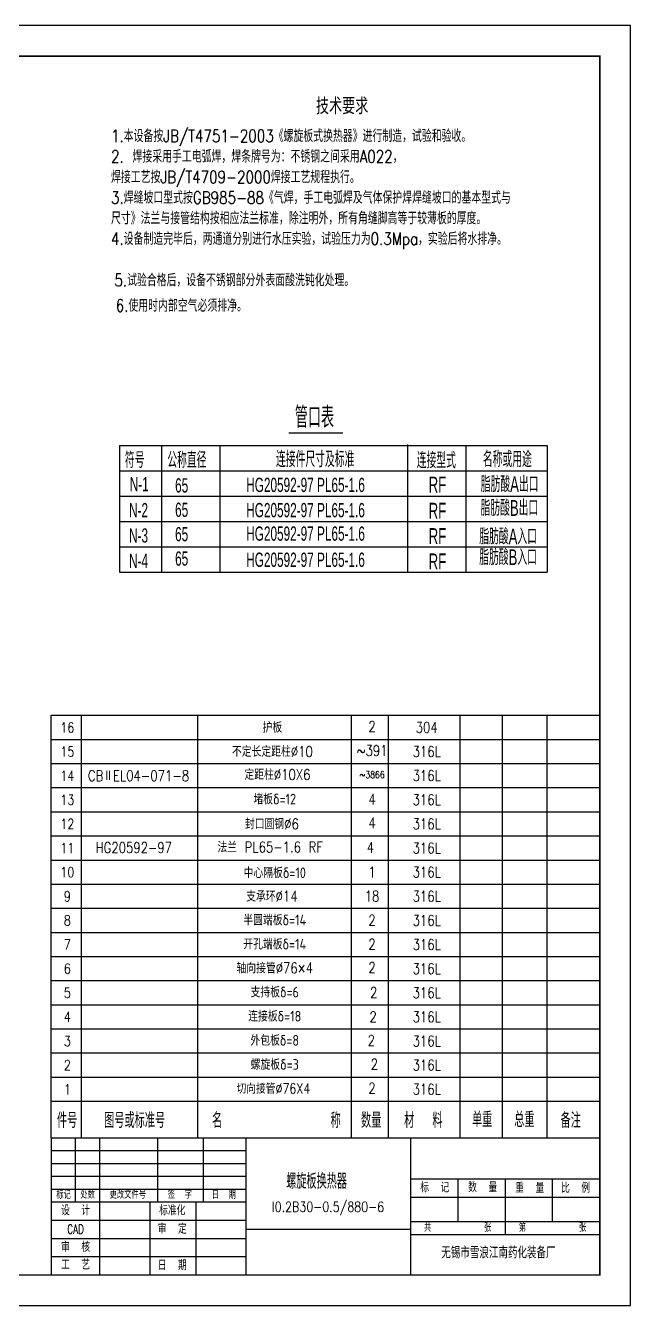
# Model space of a CAD drawing. Extents: x -7976 to 5804, y -7723 to 1555.
# Drawn here: x -4020 to -2036, y -2645 to 1555 of the extents above; entities that cross this region are included whole.
import ezdxf
from ezdxf.enums import TextEntityAlignment as Align

# ---------------------------------------------------------------- set-up
doc = ezdxf.new("R2010")
doc.units = 0
doc.layers.get('0').update_dxf_attribs({"linetype": 'CONTINUOUS'})
for name, color, linetype in [('1轮廓实线层', 7, 'CONTINUOUS'), ('2细线层', 3, 'CONTINUOUS'), ('6文字层', 3, 'CONTINUOUS'), ('A', 2, 'CONTINUOUS'), ('B', 7, 'CONTINUOUS'), ('LAYER2', 3, 'CONTINUOUS'), ('LAYER5', 2, 'CONTINUOUS')]:
    doc.layers.add(name, color=color, linetype=linetype)
doc.styles.add('HZ', font='theitc.shx', dxfattribs={"width": 0.7, "bigfont": 'hztxt.shx'})
doc.styles.add('PC_TEXTSTYLE', font='txt.shx', dxfattribs={"width": 0.8, "bigfont": 'hzfs.shx'})
doc.styles.get("Standard").update_dxf_attribs({"font": 'isocp.shx', "width": 0.707, "bigfont": 'hztxt.shx'})

msp = doc.modelspace()

# ---------------------------------------------------------------- linework, layer by layer
for p, q in [((-3935.6, -2095.5), (-2135.6, -2095.5)), ((-3935.6, -2095.5), (-3935.6, -2545.5)), ((-3295.6, -2545.5), (-3295.6, -2095.5)), ((-2755.6, -2545.5), (-2755.6, -2095.5)), ((-2755.6, -2230.5), (-2135.6, -2230.5)), ((-3935.6, -2305.5), (-3295.6, -2305.5)), ((-2755.6, -2370.5), (-2135.6, -2370.5)), ((-3295.6, -2395.5), (-2755.6, -2395.5)), ((-2755.6, -2412.5), (-2135.6, -2412.5))]:
    msp.add_line(p, q)
at = {"const_width": 5}
msp.add_lwpolyline([(-7725.6, -2545.5), (-2135.6, -2545.5), (-2135.6, 1454.5), (-7725.6, 1454.5)], close=True, dxfattribs=at)
at = {"layer": '1轮廓实线层'}
for p, q in [((-3935.6, -2095.5), (-3935.6, -708.8)), ((-3935.6, -708.8), (-2135.6, -708.8))]:
    msp.add_line(p, q, dxfattribs=at)
at = {"layer": '2细线层'}
for p, q in [((-3836.6, -2095.5), (-3836.6, -708.8)), ((-3454.8, -2095.5), (-3454.8, -708.8)), ((-2950, -2095.5), (-2950, -708.8)), ((-2828.8, -2095.5), (-2828.8, -708.8)), ((-2594.2, -2095.5), (-2594.2, -708.8)), ((-2455.2, -2095.5), (-2455.2, -708.8)), ((-2308.8, -2095.5), (-2308.8, -708.8)), ((-3935.6, -788), (-2135.6, -788)), ((-3935.6, -867.1), (-2135.6, -867.1)), ((-3935.6, -946.3), (-2135.6, -946.3)), ((-3935.6, -1025.5), (-2135.6, -1025.5)), ((-3935.6, -1104.6), (-2135.6, -1104.6)), ((-3935.6, -1183.8), (-2135.6, -1183.8)), ((-3935.6, -1263), (-2135.6, -1263)), ((-3935.6, -1342.1), (-2135.6, -1342.1)), ((-3935.6, -1421.3), (-2135.6, -1421.3)), ((-3935.6, -1500.5), (-2135.6, -1500.5)), ((-3935.6, -1579.6), (-2135.6, -1579.6)), ((-3935.6, -1658.8), (-2135.6, -1658.8)), ((-3935.6, -1738), (-2135.6, -1738)), ((-3935.6, -1817.1), (-2135.6, -1817.1)), ((-3935.6, -1896.3), (-2135.6, -1896.3)), ((-3935.6, -1975.5), (-2135.6, -1975.5))]:
    msp.add_line(p, q, dxfattribs=at)
at = {"layer": 'A'}
for p, q in [((-3156.2, 218.6), (-2979, 218.6)), ((-3711.2, 176.3), (-2308.6, 176.3)), ((-3711.2, 176.3), (-3711.2, -239.7)), ((-2308.6, 176.3), (-2308.6, -239.7)), ((-3711.2, -239.7), (-2308.6, -239.7))]:
    msp.add_line(p, q, dxfattribs=at)
at = {"layer": 'B'}
for p, q in [((-3573.8, 176.3), (-3573.8, -239.7)), ((-3382.1, 176), (-3382.1, -239.7)), ((-2766.5, 180), (-2766.5, -239.7)), ((-2575.9, 176.3), (-2575.9, -239.7)), ((-3711.2, 93.1), (-2308.6, 93.1)), ((-3711.2, 9.9), (-2308.6, 9.9)), ((-3711.2, -73.3), (-2308.6, -73.3)), ((-3711.2, -156.5), (-2308.6, -156.5))]:
    msp.add_line(p, q, dxfattribs=at)
at = {"layer": 'LAYER2'}
for p, q in [((-2035.6, 1554.5), (-7975.6, 1554.5)), ((-2035.6, -2645.5), (-2035.6, 1554.5)), ((-3855.6, -2305.5), (-3855.6, -2095.5)), ((-3775.6, -2545.5), (-3775.6, -2095.5)), ((-3585.6, -2305.5), (-3585.6, -2095.5)), ((-3435.6, -2305.5), (-3435.6, -2095.5)), ((-3935.6, -2137.5), (-3295.6, -2137.5)), ((-3935.6, -2179.5), (-3295.6, -2179.5)), ((-3935.6, -2221.5), (-3295.6, -2221.5)), ((-3935.6, -2263.5), (-3295.6, -2263.5)), ((-2600.6, -2370.5), (-2600.6, -2230.5)), ((-2445.6, -2412.5), (-2445.6, -2230.5)), ((-2290.6, -2370.5), (-2290.6, -2230.5)), ((-3610.6, -2545.5), (-3610.6, -2305.5)), ((-3460.6, -2545.5), (-3460.6, -2305.5)), ((-2755.6, -2290.5), (-2135.6, -2290.5)), ((-3935.6, -2365.5), (-3295.6, -2365.5)), ((-3935.6, -2425.5), (-3295.6, -2425.5)), ((-3935.6, -2485.5), (-3295.6, -2485.5)), ((-7975.6, -2645.5), (-2035.6, -2645.5))]:
    msp.add_line(p, q, dxfattribs=at)

# ---------------------------------------------------------------- texts
at = {"layer": '2细线层', "style": 'PC_TEXTSTYLE', "width": 0.8}
for s, p in [('5.试验合格后，设备不锈钢部分外表面酸洗钝化处理。', (-3728.4, 699.1)), ('6.使用时内部空气必须排净。', (-3724, 615.6))]:
    msp.add_text(s, height=40.5, dxfattribs=at).set_placement(p)
at = {"layer": '2细线层', "style": 'PC_TEXTSTYLE'}
for s, insert, char_height, attachment_point in [('1.本设备按JB/T4751-2003《螺旋板式换热器》进行制造，试验和验收。\\P2. 焊接采用手工电弧焊，焊条牌号为：不锈钢之间采用A022，\\P焊接工艺按JB/T4709-2000焊接工艺规程执行。\\P3.焊缝坡口型式按GB985-88《气焊，手工电弧焊及气体保护焊焊缝坡口的基本型式与\\P尺寸》法兰与接管结构按相应法兰标准，除注明外，所有角缝脚高等于较薄板的厚度。\\P4.设备制造完毕后，两通道分别进行水压实验，试验压力为0.3Mpa，实验后将水排净。', (-3739.4, 1212.9), 40.5, 1), ('16', (-3882.6, -748.8), 32.99, 5), ('护板', (-3210, -748.6), 35, 5), ('2', (-2882.8, -745.6), 35, 5), ('304', (-2703.7, -748.7), 35, 5), ('15', (-3882.6, -828), 32.99, 5), ('不定长定距柱%%c10', (-3210, -827.8), 35, 5), ('~391', (-2882.8, -824.7), 35, 5), ('316L', (-2703.7, -827.9), 35, 5), ('定距柱%%c10X6', (-3193.4, -903.3), 35, 5), ('14', (-3882.6, -907.1), 32.99, 5), ('CBⅡEL04-071-8', (-3649.2, -907.1), 35, 5), ('~3866', (-2882.8, -903.9), 23.08, 5), ('316L', (-2703.7, -907), 35, 5), ('堵板δ=12', (-3202.2, -984), 35, 5), ('13', (-3882.6, -986.3), 32.99, 5), ('4', (-2882.9, -984.5), 35, 5), ('316L', (-2703.7, -986.2), 35, 5), ('12', (-3882.6, -1065.5), 32.99, 5), ('封口圆钢%%c6', (-3211.7, -1065.3), 35, 5), ('4', (-2882.8, -1062.2), 35, 5), ('316L', (-2703.7, -1065.4), 35, 5), ('11', (-3882.6, -1144.6), 32.99, 5), ('HG20592-97', (-3664.5, -1143.2), 35, 5), ('法兰 PL65-1.6 RF', (-3217.3, -1141.5), 35, 5), ('4', (-2889, -1142.8), 35, 5), ('316L', (-2703.7, -1144.5), 35, 5), ('10', (-3882.6, -1223.8), 32.99, 5), ('中心隔板δ=10', (-3202.2, -1225.8), 35, 5), ('1', (-2882.9, -1223.2), 35, 5), ('316L', (-2703.7, -1223.7), 35, 5), ('9', (-3882.6, -1303), 33, 5), ('支承环%%c14', (-3211.7, -1302.8), 35, 5), ('18', (-2882.9, -1302.3), 35, 5), ('316L', (-2703.7, -1302.9), 35, 5), ('8', (-3882.6, -1382.1), 33, 5), ('半圆端板δ=14', (-3202.2, -1380.8), 35, 5), ('2', (-2882.9, -1381.1), 35, 5), ('316L', (-2703.7, -1382), 35, 5), ('7', (-3882.6, -1461.3), 33, 5), ('开孔端板δ=14', (-3202.2, -1460), 35, 5), ('2', (-2882.9, -1460.3), 35, 5), ('316L', (-2703.7, -1461.2), 35, 5), ('6', (-3882.6, -1540.5), 33, 5), ('轴向接管%%C76×4', (-3202.2, -1538.2), 35, 5), ('2', (-2882.9, -1536.6), 35, 5), ('316L', (-2703.7, -1540.4), 35, 5), ('5', (-3882.6, -1619.6), 33, 5), ('支持板δ=6', (-3202.2, -1617.4), 35, 5), ('2', (-2877.4, -1618.8), 35, 5), ('316L', (-2703.7, -1619.5), 35, 5), ('连接板δ=18', (-3202.2, -1696.5), 35, 5), ('4', (-3882.6, -1698.8), 33, 5), ('2', (-2879.4, -1698.4), 35, 5), ('316L', (-2703.7, -1698.7), 35, 5), ('3', (-3882.6, -1778), 33, 5), ('外包板δ=8', (-3202.2, -1775.7), 35, 5), ('2', (-2885.6, -1775.8), 35, 5), ('316L', (-2703.7, -1777.9), 35, 5), ('2', (-3882.6, -1857.1), 33, 5), ('螺旋板δ=3', (-3202.2, -1854.9), 35, 5), ('2', (-2875.2, -1853.9), 35, 5), ('316L', (-2703.7, -1857), 35, 5), ('1', (-3882.6, -1936.3), 33, 5), ('切向接管%%c76X4', (-3206.7, -1933.9), 33.264, 5), ('2', (-2882.9, -1932.4), 35, 5), ('316L', (-2703.7, -1936.2), 35, 5), ('I0.2B30-0.5/880-6', (-3027.5, -2327.4), 33.25, 5)]:
    msp.add_mtext(s, dxfattribs=dict(at, insert=insert, char_height=char_height, attachment_point=attachment_point))
at = {"layer": '6文字层', "style": 'PC_TEXTSTYLE', "width": 0.667}
for s, p in [('件号', (-3883.3, -2035.5)), ('图号或标准号', (-3661.8, -2035.5)), ('名           称', (-3197, -2035.5)), ('数量', (-2885.9, -2035.5)), ('材  料', (-2714.8, -2035.5)), ('单重', (-2521.8, -2033.1)), ('总重', (-2383.2, -2033.1)), ('备注', (-2231.4, -2035.5))]:
    msp.add_text(s, height=50, dxfattribs=at).set_placement(p, align=Align.MIDDLE)
at = {"layer": '6文字层', "ltscale": 5, "style": 'PC_TEXTSTYLE', "width": 0.667}
msp.add_text('螺旋板换热器', height=49.92, dxfattribs=at).set_placement((-3165, -2262.7))
at = {"layer": '6文字层', "insert": (-3067.1, 1317.2), "char_height": 53.63, "attachment_point": 1, "style": 'PC_TEXTSTYLE'}
msp.add_mtext('技术要求', dxfattribs=at)
at = {"layer": 'B', "style": 'HZ', "width": 0.618}
for s, height, p in [('管口表', 69.33, (-3136.3, 234.5)), ('符号', 52, (-3693.8, 102.9)), ('公称直径', 52, (-3554.7, 102.9)), ('连接件尺寸及标准', 52, (-3198.1, 105.4)), ('连接型式', 52, (-2736.5, 101.8)), ('名称或用途', 52, (-2519.5, 105.4)), ('N-1', 46.8, (-3678, 26.3)), ('65', 46.8, (-3529.2, 22.2)), ('HG20592-97 PL65-1.6', 46.8, (-3295.8, 23.9)), ('RF', 52, (-2697.1, 22.1)), ('N-2', 46.8, (-3680.3, -59)), ('65', 46.8, (-3529.2, -57.8)), ('HG20592-97 PL65-1.6', 46.8, (-3295.8, -58.9)), ('RF', 52, (-2697.1, -63.5)), ('N-3', 46.8, (-3680.3, -142.2)), ('65', 46.8, (-3529.2, -137.8)), ('HG20592-97 PL65-1.6', 46.8, (-3295.8, -136)), ('RF', 52, (-2697.1, -146.7)), ('脂肪酸A入口', 52, (-2531.3, -147.9)), ('N-4', 46.8, (-3680.3, -225.4)), ('65', 46.8, (-3529.2, -217.8)), ('HG20592-97 PL65-1.6', 46.8, (-3295.8, -221.8)), ('RF', 52, (-2697.1, -229.9))]:
    msp.add_text(s, height=height, dxfattribs=at).set_placement(p)
at = {"layer": 'B', "lineweight": -2, "style": 'HZ', "width": 0.618}
for s, p in [('脂肪酸A出口', (-2526.4, 23.4)), ('脂肪酸B出口', (-2527.1, -54.5)), ('脂肪酸B入口', (-2531.5, -216.1))]:
    msp.add_text(s, height=52, dxfattribs=at).set_placement(p)
at = {"layer": 'LAYER2', "insert": (-2468.5, -2472.2), "char_height": 38.4, "attachment_point": 5}
msp.add_mtext('\\Ftxt.shx,hzfs.shx;无锡市雪浪江南药化装备厂', dxfattribs=at)
at = {"layer": 'LAYER5', "attachment_point": 5}
for s, insert, char_height in [('\\Ftxt.shx,hzfs.shx;处数', (-3816, -2282.6), 25), ('\\Ftxt.shx,hzfs.shx;更改文件号', (-3684.3, -2282.6), 25), ('\\Ftxt.shx,hzfs.shx;签  字', (-3513.8, -2282.6), 25), ('\\Ftxt.shx,hzfs.shx;标  记', (-2677.3, -2259.3), 30), ('\\Ftxt.shx,hzfs.shx;数  量', (-2520.2, -2259.1), 30), ('\\Ftxt.shx,hzfs.shx;重  量', (-2365.9, -2260.7), 30), ('\\Ftxt.shx,hzfs.shx;比  例', (-2215.3, -2261), 30), ('\\Ftxt.shx,hzfs.shx;标记', (-3894.9, -2283.4), 25), ('\\Ftxt.shx,hzfs.shx;日  期', (-3369.5, -2283.5), 25), ('\\Ftxt.shx,hzfs.shx;设  计', (-3855.7, -2334.7), 30), ('\\Ftxt.shx,hzfs.shx;标准化', (-3538.5, -2334.7), 30), ('\\Ftxt.shx,hzfs.shx;CAD', (-3855.7, -2395.2), 30), ('\\Ftxt.shx,hzfs.shx;审  定', (-3538.5, -2395.2), 30), ('\\Ftxt.shx,hzfs.shx;共           张', (-2602.3, -2391.3), 25), ('\\Ftxt.shx,hzfs.shx;第           张', (-2291.1, -2391.3), 25), ('\\Ftxt.shx,hzfs.shx;审  核', (-3855.7, -2455), 30), ('\\Ftxt.shx,hzfs.shx;工  艺', (-3855.7, -2512.9), 30), ('\\Ftxt.shx,hzfs.shx;日  期', (-3538.5, -2514.8), 30)]:
    msp.add_mtext(s, dxfattribs=dict(at, insert=insert, char_height=char_height))

doc.saveas('drawing.dxf')
